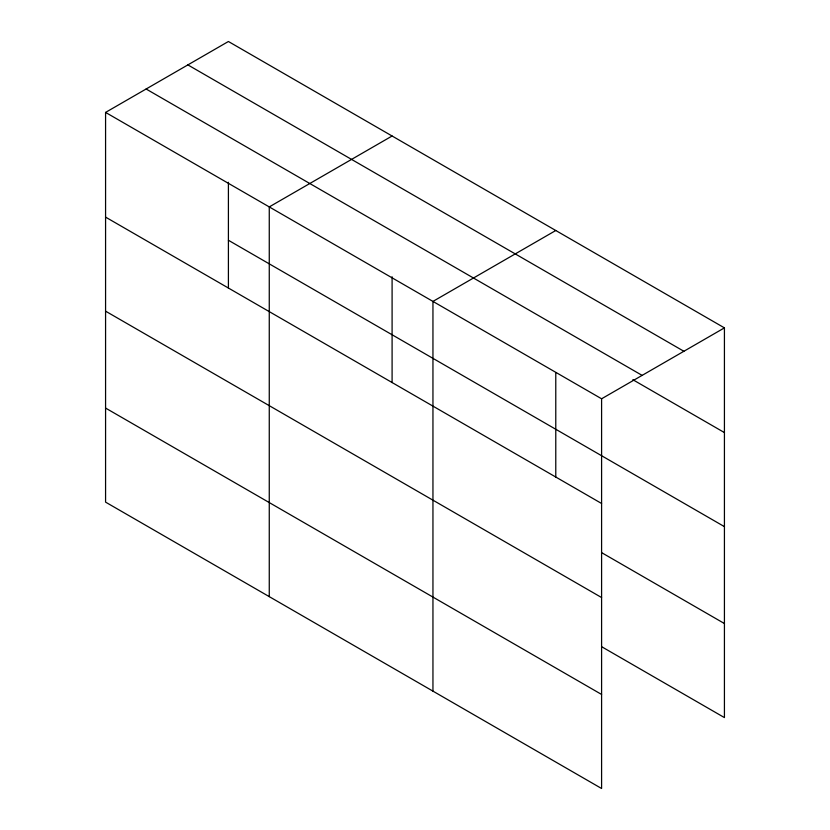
<?xml version="1.0" encoding="UTF-8"?>
<svg xmlns="http://www.w3.org/2000/svg" width="830" height="830" viewBox="0 0 830 830"><rect width="100%" height="100%" fill="white"/><g stroke="black" fill="none" stroke-linecap="round" stroke-linejoin="round"><path stroke-width="1.25" d="M228.406 288.062L228.406 182.278M392.092 276.784L392.092 382.568M555.778 372.577L555.778 477.074M105.576 112.413L601.594 398.784L601.594 788.5L105.576 502.129L105.576 112.413L228.406 41.5L724.424 327.871L724.424 717.587L601.563 646.663M392.092 136.006L269.262 206.909L269.262 596.625M555.778 230.501L432.949 301.415L432.949 691.131M601.594 398.784L724.424 327.871M187.871 64.896L683.889 351.277M146.111 89.007L642.13 375.388M632.834 379.704L724.424 432.575M228.406 240.264L724.424 526.635M105.576 217.118L601.594 503.488M601.563 552.604L724.424 623.538M105.576 311.167L601.594 597.538M105.576 408.07L601.594 694.451"/></g></svg>
